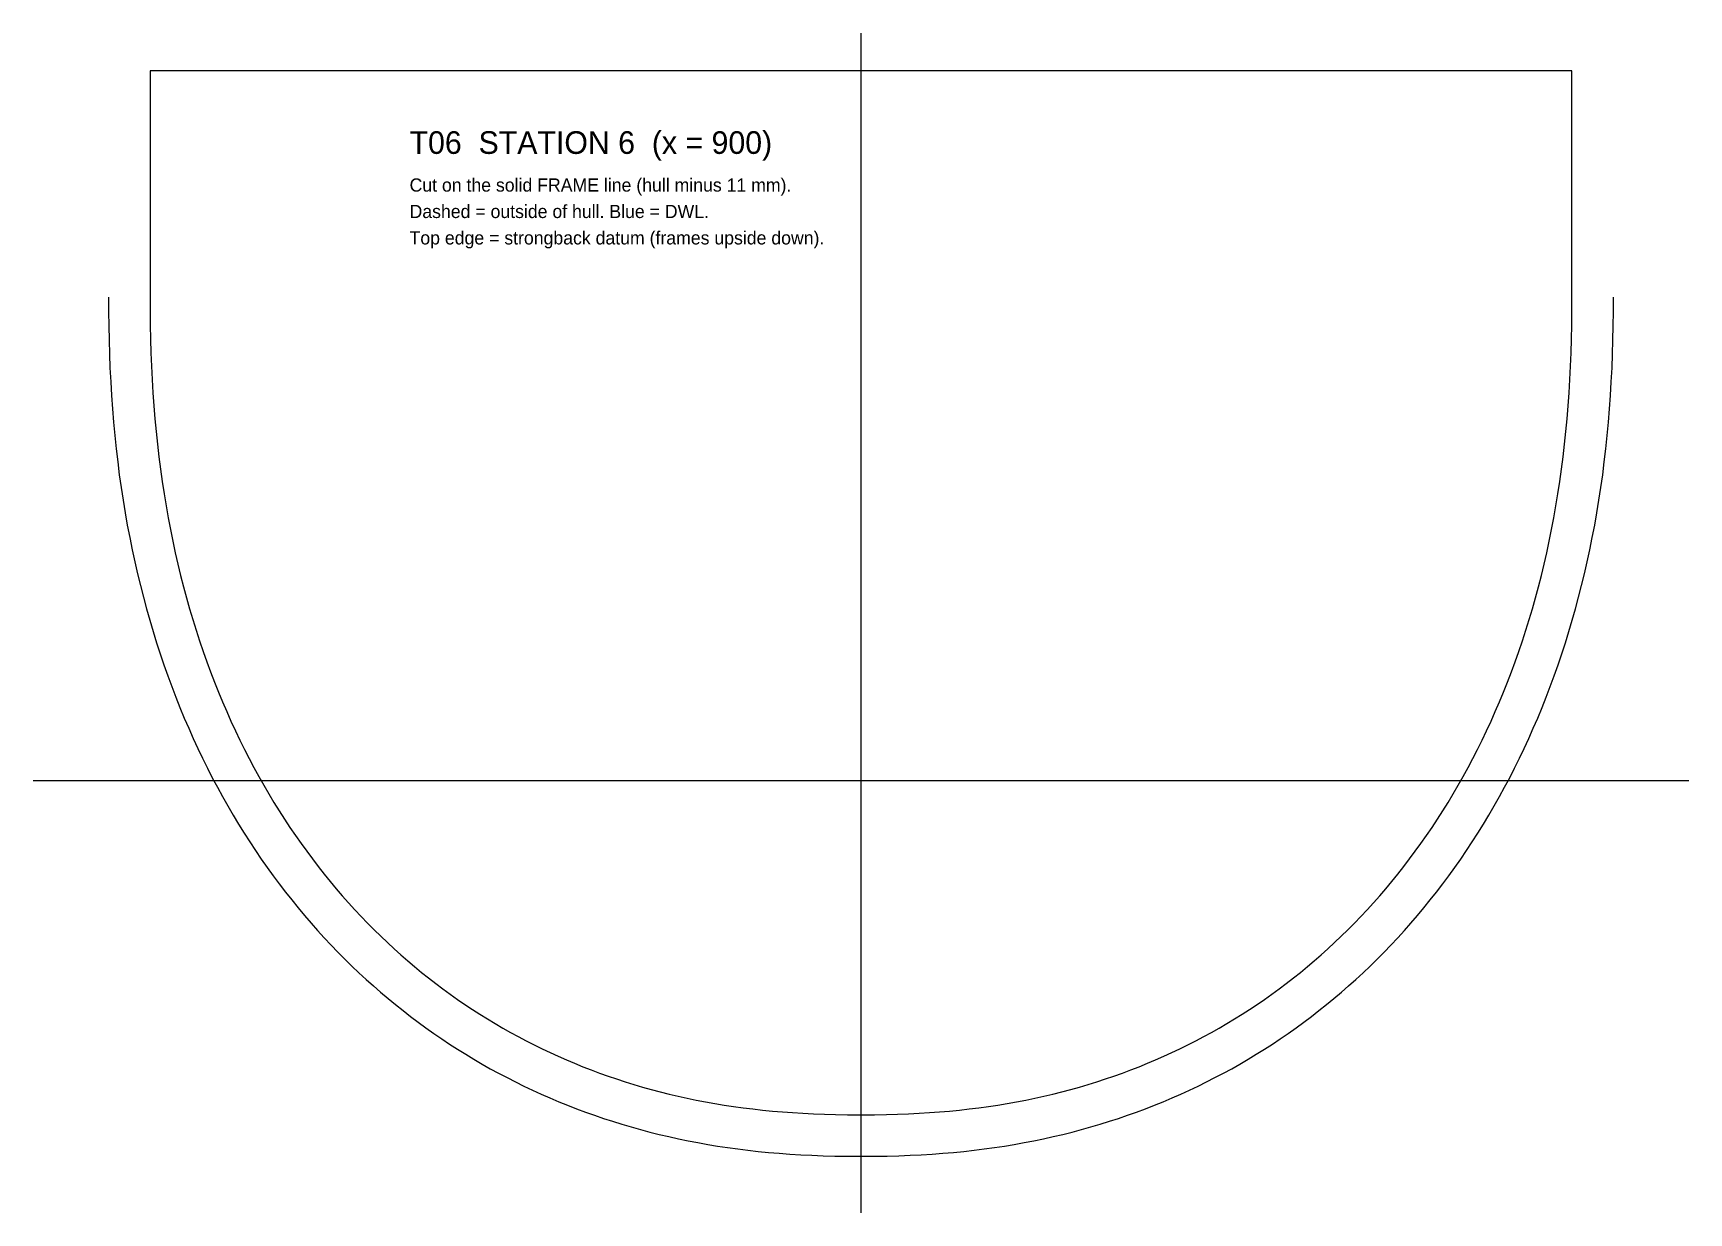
# Model space of a CAD drawing. Extents: x -219 to 219, y -13 to 300.
import ezdxf

# ---------------------------------------------------------------- set-up
doc = ezdxf.new("R2010")
doc.units = 0

msp = doc.modelspace()

# ---------------------------------------------------------------- linework, layer by layer
at = {"layer": 'CENTRELINE'}
msp.add_lwpolyline([(0, -12.6), (0, 300)], dxfattribs=at)
at = {"layer": 'DWL'}
msp.add_lwpolyline([(-219.383, 102), (219.383, 102)], dxfattribs=at)
at = {"layer": 'FRAME_CUT'}
msp.add_lwpolyline([(-188.383, 230.032), (-188.372, 226.265), (-188.333, 222.578), (-188.263, 218.933), (-188.159, 215.327), (-188.021, 211.758), (-187.847, 208.224), (-187.639, 204.726), (-187.394, 201.262), (-187.114, 197.833), (-186.798, 194.437), (-186.446, 191.076), (-186.058, 187.747), (-185.636, 184.452), (-185.178, 181.191), (-184.685, 177.962), (-184.158, 174.767), (-183.597, 171.604), (-183.003, 168.474), (-182.374, 165.377), (-181.713, 162.312), (-181.019, 159.28), (-180.292, 156.28), (-179.534, 153.313), (-178.744, 150.379), (-177.923, 147.476), (-177.072, 144.606), (-176.19, 141.769), (-175.278, 138.963), (-174.336, 136.189), (-173.366, 133.448), (-172.366, 130.739), (-171.338, 128.062), (-170.282, 125.416), (-169.199, 122.803), (-168.088, 120.221), (-166.95, 117.672), (-165.786, 115.154), (-164.595, 112.668), (-163.379, 110.214), (-162.137, 107.791), (-160.87, 105.4), (-159.579, 103.041), (-158.263, 100.713), (-156.922, 98.417), (-155.558, 96.152), (-154.171, 93.919), (-152.76, 91.717), (-151.327, 89.546), (-149.871, 87.407), (-148.393, 85.299), (-146.892, 83.222), (-145.371, 81.176), (-143.827, 79.162), (-142.263, 77.178), (-140.678, 75.226), (-139.072, 73.305), (-137.446, 71.414), (-135.8, 69.555), (-134.134, 67.726), (-132.449, 65.928), (-130.744, 64.161), (-129.02, 62.425), (-127.277, 60.719), (-125.516, 59.044), (-123.736, 57.4), (-121.938, 55.786), (-120.122, 54.203), (-118.288, 52.651), (-116.436, 51.128), (-114.567, 49.637), (-112.68, 48.175), (-110.777, 46.744), (-108.856, 45.343), (-106.919, 43.973), (-104.964, 42.633), (-102.993, 41.322), (-101.006, 40.043), (-99.002, 38.793), (-96.982, 37.573), (-94.946, 36.384), (-92.894, 35.225), (-90.826, 34.095), (-88.741, 32.996), (-86.641, 31.927), (-84.525, 30.888), (-82.394, 29.878), (-80.246, 28.899), (-78.083, 27.95), (-75.903, 27.03), (-73.708, 26.141), (-71.497, 25.281), (-69.27, 24.452), (-67.027, 23.652), (-64.767, 22.882), (-62.491, 22.142), (-60.199, 21.432), (-57.889, 20.752), (-55.562, 20.102), (-53.218, 19.482), (-50.856, 18.892), (-48.475, 18.332), (-46.076, 17.802), (-43.657, 17.301), (-41.218, 16.831), (-38.757, 16.391), (-36.274, 15.981), (-33.768, 15.601), (-31.237, 15.251), (-28.679, 14.931), (-26.091, 14.641), (-23.472, 14.382), (-20.816, 14.153), (-18.12, 13.954), (-15.377, 13.785), (-12.575, 13.647), (-9.702, 13.539), (-6.729, 13.462), (-3.601, 13.416), (0, 13.4), (3.601, 13.416), (6.729, 13.462), (9.702, 13.539), (12.575, 13.647), (15.377, 13.785), (18.12, 13.954), (20.816, 14.153), (23.472, 14.382), (26.091, 14.641), (28.679, 14.931), (31.237, 15.251), (33.768, 15.601), (36.274, 15.981), (38.757, 16.391), (41.218, 16.831), (43.657, 17.301), (46.076, 17.802), (48.475, 18.332), (50.856, 18.892), (53.218, 19.482), (55.562, 20.102), (57.889, 20.752), (60.199, 21.432), (62.491, 22.142), (64.767, 22.882), (67.027, 23.652), (69.27, 24.452), (71.497, 25.281), (73.708, 26.141), (75.903, 27.03), (78.083, 27.95), (80.246, 28.899), (82.394, 29.878), (84.525, 30.888), (86.641, 31.927), (88.741, 32.996), (90.826, 34.095), (92.894, 35.225), (94.946, 36.384), (96.982, 37.573), (99.002, 38.793), (101.006, 40.043), (102.993, 41.322), (104.964, 42.633), (106.919, 43.973), (108.856, 45.343), (110.777, 46.744), (112.68, 48.175), (114.567, 49.637), (116.436, 51.128), (118.288, 52.651), (120.122, 54.203), (121.938, 55.786), (123.736, 57.4), (125.516, 59.044), (127.277, 60.719), (129.02, 62.425), (130.744, 64.161), (132.449, 65.928), (134.134, 67.726), (135.8, 69.555), (137.446, 71.414), (139.072, 73.305), (140.678, 75.226), (142.263, 77.178), (143.827, 79.162), (145.371, 81.176), (146.892, 83.222), (148.393, 85.299), (149.871, 87.407), (151.327, 89.546), (152.76, 91.717), (154.171, 93.919), (155.558, 96.152), (156.922, 98.417), (158.263, 100.713), (159.579, 103.041), (160.87, 105.4), (162.137, 107.791), (163.379, 110.214), (164.595, 112.668), (165.786, 115.154), (166.95, 117.672), (168.088, 120.221), (169.199, 122.803), (170.282, 125.416), (171.338, 128.062), (172.366, 130.739), (173.366, 133.448), (174.336, 136.189), (175.278, 138.963), (176.19, 141.769), (177.072, 144.606), (177.923, 147.476), (178.744, 150.379), (179.534, 153.313), (180.292, 156.28), (181.019, 159.28), (181.713, 162.312), (182.374, 165.377), (183.003, 168.474), (183.597, 171.604), (184.158, 174.767), (184.685, 177.962), (185.178, 181.191), (185.636, 184.452), (186.058, 187.747), (186.446, 191.076), (186.798, 194.437), (187.114, 197.833), (187.394, 201.262), (187.639, 204.726), (187.847, 208.224), (188.021, 211.758), (188.159, 215.327), (188.263, 218.933), (188.333, 222.578), (188.372, 226.265), (188.383, 230.032), (188.383, 290), (-188.383, 290)], close=True, dxfattribs=at)
at = {"layer": 'HULL_OUTSIDE'}
msp.add_lwpolyline([(-199.383, 230), (-199.372, 226.191), (-199.332, 222.414), (-199.259, 218.669), (-199.153, 214.956), (-199.01, 211.276), (-198.831, 207.627), (-198.615, 204.011), (-198.362, 200.427), (-198.072, 196.875), (-197.744, 193.355), (-197.379, 189.867), (-196.977, 186.412), (-196.538, 182.988), (-196.062, 179.597), (-195.55, 176.238), (-195.001, 172.911), (-194.416, 169.616), (-193.796, 166.354), (-193.141, 163.123), (-192.451, 159.925), (-191.726, 156.758), (-190.967, 153.624), (-190.174, 150.522), (-189.348, 147.453), (-188.489, 144.415), (-187.597, 141.409), (-186.673, 138.436), (-185.717, 135.495), (-184.729, 132.586), (-183.71, 129.709), (-182.661, 126.864), (-181.581, 124.051), (-180.471, 121.271), (-179.332, 118.522), (-178.163, 115.806), (-176.965, 113.122), (-175.739, 110.47), (-174.484, 107.85), (-173.202, 105.263), (-171.892, 102.707), (-170.555, 100.184), (-169.191, 97.693), (-167.801, 95.234), (-166.384, 92.807), (-164.942, 90.412), (-163.474, 88.049), (-161.981, 85.719), (-160.463, 83.421), (-158.921, 81.154), (-157.354, 78.92), (-155.764, 76.718), (-154.15, 74.549), (-152.512, 72.411), (-150.852, 70.306), (-149.168, 68.232), (-147.462, 66.191), (-145.734, 64.182), (-143.984, 62.205), (-142.213, 60.26), (-140.42, 58.348), (-138.605, 56.467), (-136.77, 54.619), (-134.915, 52.803), (-133.038, 51.019), (-131.142, 49.267), (-129.226, 47.547), (-127.29, 45.86), (-125.335, 44.204), (-123.36, 42.581), (-121.366, 40.99), (-119.354, 39.431), (-117.323, 37.904), (-115.273, 36.409), (-113.205, 34.946), (-111.12, 33.516), (-109.016, 32.118), (-106.895, 30.752), (-104.756, 29.418), (-102.599, 28.116), (-100.426, 26.846), (-98.235, 25.608), (-96.027, 24.403), (-93.803, 23.23), (-91.562, 22.089), (-89.304, 20.98), (-87.029, 19.903), (-84.738, 18.858), (-82.431, 17.845), (-80.107, 16.865), (-77.767, 15.917), (-75.41, 15.001), (-73.037, 14.117), (-70.647, 13.265), (-68.241, 12.445), (-65.818, 11.658), (-63.379, 10.902), (-60.922, 10.179), (-58.449, 9.488), (-55.958, 8.829), (-53.449, 8.202), (-50.922, 7.607), (-48.376, 7.045), (-45.812, 6.515), (-43.227, 6.016), (-40.622, 5.55), (-37.995, 5.116), (-35.346, 4.714), (-32.672, 4.345), (-29.973, 4.007), (-27.245, 3.702), (-24.487, 3.429), (-21.694, 3.188), (-18.862, 2.979), (-15.984, 2.802), (-13.052, 2.657), (-10.05, 2.545), (-6.952, 2.464), (-3.702, 2.416), (0, 2.4), (3.702, 2.416), (6.952, 2.464), (10.05, 2.545), (13.052, 2.657), (15.984, 2.802), (18.862, 2.979), (21.694, 3.188), (24.487, 3.429), (27.245, 3.702), (29.973, 4.007), (32.672, 4.345), (35.346, 4.714), (37.995, 5.116), (40.622, 5.55), (43.227, 6.016), (45.812, 6.515), (48.376, 7.045), (50.922, 7.607), (53.449, 8.202), (55.958, 8.829), (58.449, 9.488), (60.922, 10.179), (63.379, 10.902), (65.818, 11.658), (68.241, 12.445), (70.647, 13.265), (73.037, 14.117), (75.41, 15.001), (77.767, 15.917), (80.107, 16.865), (82.431, 17.845), (84.738, 18.858), (87.029, 19.903), (89.304, 20.98), (91.562, 22.089), (93.803, 23.23), (96.027, 24.403), (98.235, 25.608), (100.426, 26.846), (102.599, 28.116), (104.756, 29.418), (106.895, 30.752), (109.016, 32.118), (111.12, 33.516), (113.205, 34.946), (115.273, 36.409), (117.323, 37.904), (119.354, 39.431), (121.366, 40.99), (123.36, 42.581), (125.335, 44.204), (127.29, 45.86), (129.226, 47.547), (131.142, 49.267), (133.038, 51.019), (134.915, 52.803), (136.77, 54.619), (138.605, 56.467), (140.42, 58.348), (142.213, 60.26), (143.984, 62.205), (145.734, 64.182), (147.462, 66.191), (149.168, 68.232), (150.852, 70.306), (152.512, 72.411), (154.15, 74.549), (155.764, 76.718), (157.354, 78.92), (158.921, 81.154), (160.463, 83.421), (161.981, 85.719), (163.474, 88.049), (164.942, 90.412), (166.384, 92.807), (167.801, 95.234), (169.191, 97.693), (170.555, 100.184), (171.892, 102.707), (173.202, 105.263), (174.484, 107.85), (175.739, 110.47), (176.965, 113.122), (178.163, 115.806), (179.332, 118.522), (180.471, 121.271), (181.581, 124.051), (182.661, 126.864), (183.71, 129.709), (184.729, 132.586), (185.717, 135.495), (186.673, 138.436), (187.597, 141.409), (188.489, 144.415), (189.348, 147.453), (190.174, 150.522), (190.967, 153.624), (191.726, 156.758), (192.451, 159.925), (193.141, 163.123), (193.796, 166.354), (194.416, 169.616), (195.001, 172.911), (195.55, 176.238), (196.062, 179.597), (196.538, 182.988), (196.977, 186.412), (197.379, 189.867), (197.744, 193.355), (198.072, 196.875), (198.362, 200.427), (198.615, 204.011), (198.831, 207.627), (199.01, 211.276), (199.153, 214.956), (199.259, 218.669), (199.332, 222.414), (199.372, 226.191), (199.383, 230)], dxfattribs=at)

# ---------------------------------------------------------------- texts
at = {"layer": 'TEXT'}
for s, height, p in [('T06  STATION 6  (x = 900)', 6, (-119.63, 268)), ('Cut on the solid FRAME line (hull minus 11 mm).', 3.5, (-119.63, 258)), ('Dashed = outside of hull. Blue = DWL.', 3.5, (-119.63, 251)), ('Top edge = strongback datum (frames upside down).', 3.5, (-119.63, 244))]:
    msp.add_text(s, height=height, dxfattribs=at).set_placement(p)

doc.saveas('drawing.dxf')
